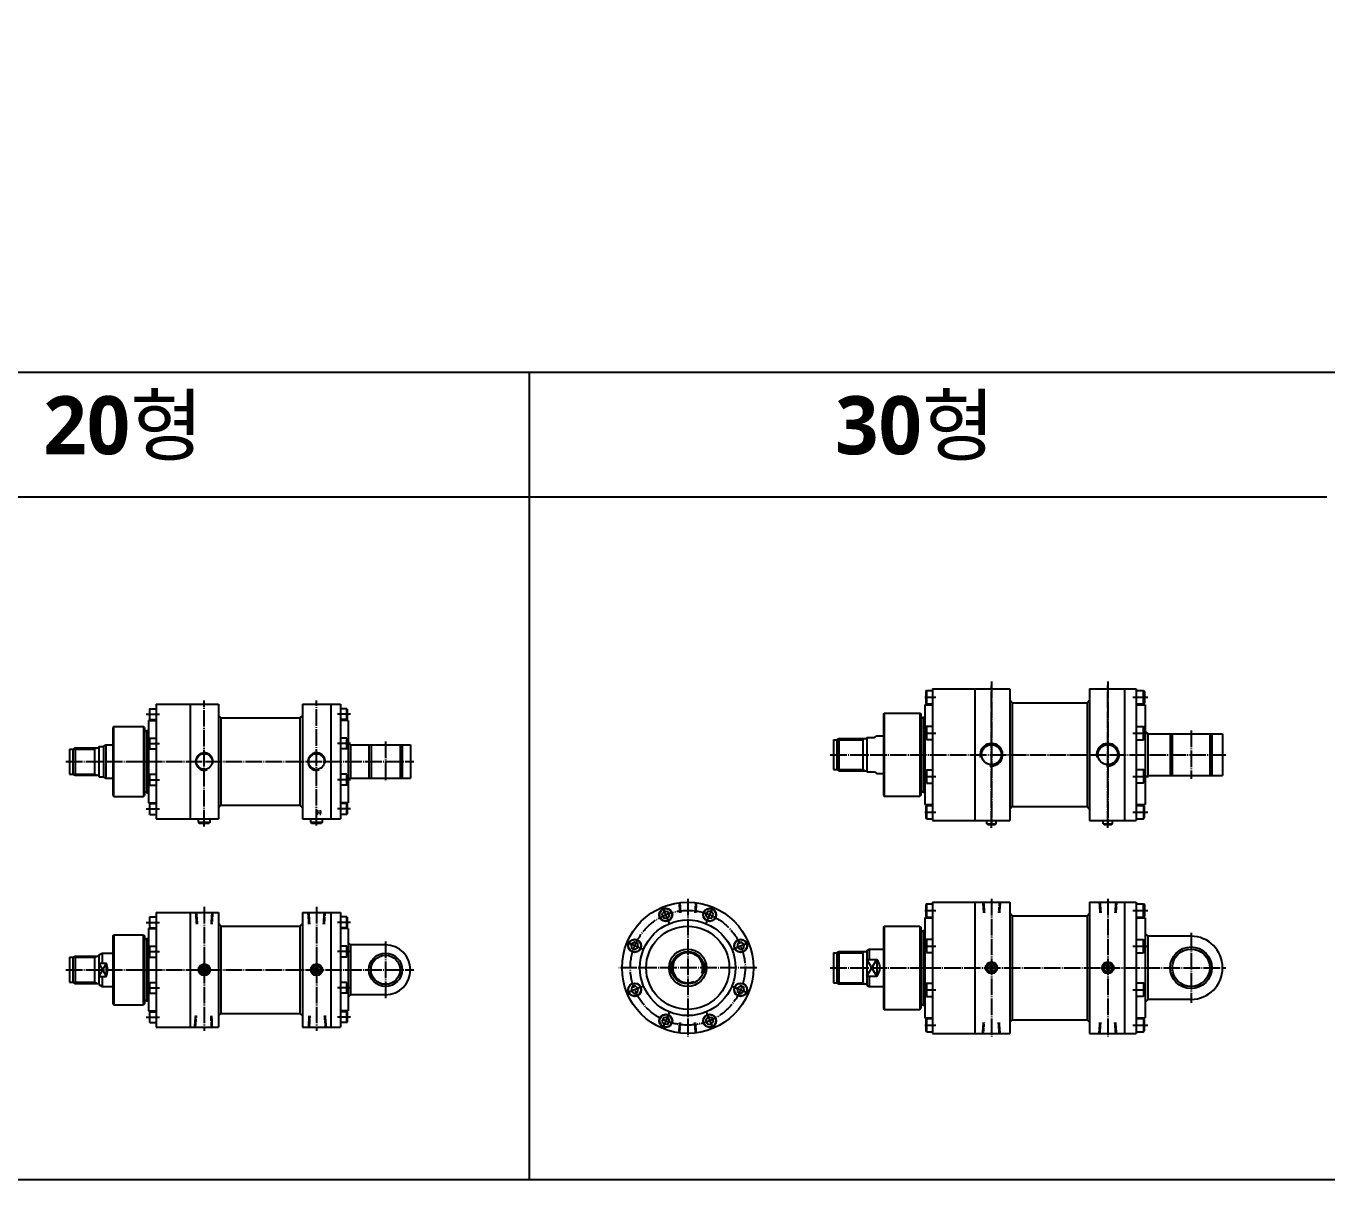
# Model space of a CAD drawing. Extents: x 0 to 5057, y -1057 to 1388.
# Drawn here: x 1217 to 2782, y 0 to 1388 of the extents above; entities that cross this region are included whole.
import ezdxf

# ---------------------------------------------------------------- set-up
doc = ezdxf.new("R2010")
doc.units = 0
doc.header["$PDMODE"] = 1
for name, pattern in [('CENTER', [24, 20, -1.5, 1, -1.5]), ('HIDDEN', [5, 3.5, -1.5]), ('HIDDENX2', [0.75, 0.5, -0.25])]:
    doc.linetypes.add(name, pattern=pattern)
doc.layers.get('0').update_dxf_attribs({"linetype": 'CONTINUOUS'})
doc.layers.get('DEFPOINTS').update_dxf_attribs({"linetype": 'CONTINUOUS'})
for name, color, linetype in [('1', 3, 'CONTINUOUS'), ('2', 1, 'CENTER'), ('3', 2, 'HIDDEN'), ('5', 7, 'CONTINUOUS'), ('8', 2, 'CONTINUOUS'), ('ML', 3, 'CONTINUOUS')]:
    doc.layers.add(name, color=color, linetype=linetype)
doc.styles.add('GHS', font='ROMANS', dxfattribs={"height": 2.5, "bigfont": 'GHS'})
doc.styles.add('문자', font='romans.shx')

msp = doc.modelspace()

# ---------------------------------------------------------------- linework, layer by layer
for p, q in [((5057.3, 971), (0, 971)), ((1822.8, 0), (1822.8, 971)), ((2781.8, 821), (0, 821)), ((1269.6, 518.2), (1299.9, 518.2)), ((1299.9, 518.2), (1302.5, 519.7)), ((2188.3, 529.5), (2223.5, 529.5)), ((2223.5, 529.5), (2226.1, 531)), ((1269.6, 488.2), (1299.9, 488.2)), ((1299.9, 488.2), (1302.5, 486.7)), ((2188.3, 493.5), (2223.5, 493.5)), ((2223.5, 493.5), (2226.1, 492)), ((1269.6, 267.8), (1299.9, 267.8)), ((1299.9, 267.8), (1302.5, 269.3)), ((2188.3, 273.2), (2223.5, 273.2)), ((2223.5, 273.2), (2226.1, 274.7)), ((1313.4, 260.7), (1304.6, 244.9)), ((1304.6, 260.7), (1313.4, 244.9)), ((2228.3, 245.1), (2240.5, 265.3)), ((2240.5, 245.1), (2228.3, 265.3)), ((1269.6, 237.8), (1299.9, 237.8)), ((1299.9, 237.8), (1302.5, 236.3)), ((2188.3, 237.2), (2223.5, 237.2)), ((2223.5, 237.2), (2226.1, 235.7)), ((5057.3, 0), (0, 0))]:
    msp.add_line(p, q)
at = {"color": 3}
msp.add_line((2194.9, 531), (2194.9, 492), dxfattribs=at)
at = {"color": 2, "linetype": 'ByBlock'}
msp.add_line((1531.7, 450.7), (1534.4, 450.7), dxfattribs=at)
at = {"color": 3}
for centre in [(1431.6, 252.8), (1566.6, 252.8)]:
    msp.add_circle(centre, 7, dxfattribs=at)
for centre, radius, start, end in [((2378.3, 511.5), 13.5, 262.3415, 195.2623), ((2518.3, 511.5), 13.5, 262.3415, 195.2623), ((1431.6, 503.2), 10.5, 348.9104, 289.5652), ((1566.6, 503.2), 10.5, 348.5443, 286.3909), ((2013, 255.2), 18, 339.5375, 294.6337), ((1431.6, 252.8), 6.5, 339.4926, 286.6701), ((1566.6, 252.8), 6.5, 340.2355, 291.9669), ((2378.3, 255.2), 6.5, 356.8918, 266.0358), ((2518.3, 255.2), 6.5, 351.8918, 261.0358)]:
    msp.add_arc(centre, radius, start, end)
at = {"layer": '1'}
for p, q in [((2300.3, 588.5), (2299.3, 587.5)), ((2299.3, 587.5), (2299.3, 573.5)), ((2300.3, 588.5), (2300.3, 572.5)), ((2300.3, 588.5), (2307.3, 588.5)), ((2307.3, 590.5), (2307.3, 432.5)), ((2538.3, 590.5), (2538.3, 432.5)), ((2552.3, 590.5), (2552.3, 432.5)), ((2552.3, 588.5), (2561.3, 588.5)), ((2561.3, 572.5), (2561.3, 588.5)), ((2561.3, 588.5), (2562.3, 587.5)), ((2562.3, 587.5), (2562.3, 573.5)), ((2298.3, 571.5), (2298.3, 451.5)), ((2298.3, 571.5), (2307.3, 571.5)), ((2300.3, 572.5), (2299.3, 573.5)), ((2300.3, 572.5), (2307.3, 572.5)), ((2552.3, 572.5), (2561.3, 572.5)), ((2552.3, 571.5), (2563.3, 571.5)), ((2562.3, 573.5), (2561.3, 572.5)), ((2563.3, 571.5), (2563.3, 451.5)), ((2292.3, 561.5), (2292.3, 461.5)), ((2292.3, 561.5), (2293.3, 560.5)), ((2293.3, 560.5), (2293.3, 462.5)), ((2293.3, 554.8), (2296.3, 556.5)), ((2296.3, 556.5), (2296.3, 466.5)), ((2296.3, 556.5), (2298.3, 556.5)), ((2300.3, 545.9), (2299.3, 544.9)), ((2299.3, 544.9), (2299.3, 530.9)), ((2300.3, 545.9), (2300.3, 529.9)), ((2300.3, 545.9), (2307.3, 545.9)), ((2552.3, 545.5), (2561.3, 545.5)), ((2561.3, 529.5), (2561.3, 545.5)), ((2561.3, 545.5), (2562.3, 544.5)), ((2562.3, 544.5), (2562.3, 530.5)), ((2300.3, 529.9), (2299.3, 530.9)), ((2300.3, 529.9), (2307.3, 529.9)), ((2552.3, 529.5), (2561.3, 529.5)), ((2562.3, 530.5), (2561.3, 529.5)), ((2300.3, 493.1), (2299.3, 492.1)), ((2299.3, 492.1), (2299.3, 478.1)), ((2300.3, 493.1), (2300.3, 477.1)), ((2300.3, 493.1), (2307.3, 493.1)), ((2552.3, 493.5), (2561.3, 493.5)), ((2561.3, 493.5), (2561.3, 477.5)), ((2562.3, 492.5), (2561.3, 493.5)), ((2562.3, 478.5), (2562.3, 492.5)), ((2300.3, 477.1), (2299.3, 478.1)), ((2300.3, 477.1), (2307.3, 477.1)), ((2552.3, 477.5), (2561.3, 477.5)), ((2561.3, 477.5), (2562.3, 478.5)), ((2292.3, 461.5), (2293.3, 462.5)), ((2292.3, 461.5), (2293.3, 462.5)), ((2293.3, 468.2), (2296.3, 466.5)), ((2296.3, 466.5), (2298.3, 466.5)), ((2298.3, 451.5), (2307.3, 451.5)), ((2300.3, 450.5), (2299.3, 449.5)), ((2299.3, 449.5), (2299.3, 435.5)), ((2300.3, 450.5), (2300.3, 434.5)), ((2300.3, 450.5), (2307.3, 450.5)), ((2552.3, 451.5), (2563.3, 451.5)), ((2552.3, 450.5), (2561.3, 450.5)), ((2561.3, 450.5), (2561.3, 434.5)), ((2562.3, 449.5), (2561.3, 450.5)), ((2562.3, 435.5), (2562.3, 449.5)), ((2300.3, 434.5), (2299.3, 435.5)), ((2300.3, 434.5), (2307.3, 434.5)), ((2372.8, 428.5), (2372.8, 432.5)), ((2372.8, 428.5), (2373.8, 427.5)), ((2372.8, 428.5), (2383.8, 428.5)), ((2373.8, 427.5), (2382.8, 427.5)), ((2382.8, 427.5), (2383.8, 428.5)), ((2383.8, 428.5), (2383.8, 432.5)), ((2512.8, 428.5), (2512.8, 432.5)), ((2512.8, 428.5), (2513.8, 427.5)), ((2512.8, 428.5), (2523.8, 428.5)), ((2513.8, 427.5), (2522.8, 427.5)), ((2522.8, 427.5), (2523.8, 428.5)), ((2523.8, 428.5), (2523.8, 432.5)), ((2552.3, 434.5), (2561.3, 434.5)), ((2561.3, 434.5), (2562.3, 435.5)), ((2300.3, 332.2), (2299.3, 331.2)), ((2299.3, 331.2), (2299.3, 317.2)), ((2300.3, 332.2), (2307.3, 332.2)), ((2300.3, 332.2), (2300.3, 316.2)), ((2307.3, 334.2), (2307.3, 176.2)), ((2552.3, 334.2), (2552.3, 176.2)), ((2552.3, 332.2), (2561.3, 332.2)), ((2561.3, 332.2), (2562.3, 331.2)), ((2561.3, 316.2), (2561.3, 332.2)), ((2562.3, 331.2), (2562.3, 317.2)), ((2298.3, 315.2), (2307.3, 315.2)), ((2298.3, 315.2), (2298.3, 195.2)), ((2300.3, 316.2), (2299.3, 317.2)), ((2300.3, 316.2), (2307.3, 316.2)), ((2552.3, 316.2), (2561.3, 316.2)), ((2552.3, 315.2), (2563.3, 315.2)), ((2562.3, 317.2), (2561.3, 316.2)), ((2563.3, 315.2), (2563.3, 195.2)), ((2292.3, 305.2), (2293.3, 304.2)), ((2292.3, 305.2), (2292.3, 205.2)), ((2293.3, 304.2), (2293.3, 206.2)), ((2293.3, 298.5), (2296.3, 300.2)), ((2296.3, 300.2), (2298.3, 300.2)), ((2296.3, 300.2), (2296.3, 210.2)), ((2300.3, 289.6), (2299.3, 288.6)), ((2299.3, 288.6), (2299.3, 274.6)), ((2300.3, 289.6), (2300.3, 273.6)), ((2300.3, 289.6), (2307.3, 289.6)), ((2552.3, 289.2), (2561.3, 289.2)), ((2561.3, 273.2), (2561.3, 289.2)), ((2561.3, 289.2), (2562.3, 288.2)), ((2562.3, 288.2), (2562.3, 274.2)), ((2300.3, 273.6), (2299.3, 274.6)), ((2300.3, 273.6), (2307.3, 273.6)), ((2552.3, 273.2), (2561.3, 273.2)), ((2562.3, 274.2), (2561.3, 273.2)), ((2378.3, 258.1), (2375.8, 256.6)), ((2375.8, 256.6), (2375.8, 253.8)), ((2375.8, 253.8), (2378.3, 252.3)), ((2380.8, 256.6), (2378.3, 258.1)), ((2378.3, 252.3), (2380.8, 253.8)), ((2380.8, 256.6), (2380.8, 253.8)), ((2518.3, 258.1), (2515.8, 256.6)), ((2515.8, 256.6), (2515.8, 253.8)), ((2515.8, 253.8), (2518.3, 252.3)), ((2520.8, 256.6), (2518.3, 258.1)), ((2518.3, 252.3), (2520.8, 253.8)), ((2520.8, 256.6), (2520.8, 253.8)), ((2300.3, 236.8), (2299.3, 235.8)), ((2299.3, 235.8), (2299.3, 221.8)), ((2300.3, 236.8), (2300.3, 220.8)), ((2300.3, 236.8), (2307.3, 236.8)), ((2552.3, 237.2), (2561.3, 237.2)), ((2561.3, 237.2), (2561.3, 221.2)), ((2562.3, 236.2), (2561.3, 237.2)), ((2562.3, 222.2), (2562.3, 236.2)), ((2300.3, 220.8), (2299.3, 221.8)), ((2300.3, 220.8), (2307.3, 220.8)), ((2548.3, 228.8), (2563.3, 228.8)), ((2552.3, 221.2), (2561.3, 221.2)), ((2561.3, 221.2), (2562.3, 222.2)), ((2292.3, 205.2), (2293.3, 206.2)), ((2292.3, 205.2), (2293.3, 206.2)), ((2293.3, 211.9), (2296.3, 210.2)), ((2296.3, 210.2), (2298.3, 210.2)), ((2298.3, 195.2), (2307.3, 195.2)), ((2300.3, 194.2), (2299.3, 193.2)), ((2299.3, 193.2), (2299.3, 179.2)), ((2300.3, 194.2), (2300.3, 178.2)), ((2300.3, 194.2), (2307.3, 194.2)), ((2552.3, 195.2), (2563.3, 195.2)), ((2552.3, 194.2), (2561.3, 194.2)), ((2561.3, 194.2), (2561.3, 178.2)), ((2562.3, 193.2), (2561.3, 194.2)), ((2562.3, 179.2), (2562.3, 193.2)), ((2300.3, 178.2), (2299.3, 179.2)), ((2300.3, 178.2), (2307.3, 178.2)), ((2552.3, 178.2), (2561.3, 178.2)), ((2561.3, 178.2), (2562.3, 179.2))]:
    msp.add_line(p, q, dxfattribs=at)
for points in [[(1989.5, 322.5), (1984.9, 323.3), (1982, 319.7), (1983.7, 315.4), (1988.2, 314.6), (1991.1, 318.2)], [(2044, 319.4), (2041.3, 323.2), (2036.7, 322.7), (2034.8, 318.5), (2037.5, 314.7), (2042.1, 315.2)], [(1948.8, 286.2), (1945, 283.5), (1945.5, 278.9), (1949.7, 277), (1953.4, 279.7), (1953, 284.3)], [(2080.3, 278.7), (2081, 283.2), (2077.5, 286.2), (2073.1, 284.5), (2072.4, 280), (2076, 277)], [(1945.6, 231.7), (1944.9, 227.1), (1948.5, 224.2), (1952.8, 225.9), (1953.5, 230.4), (1950, 233.3)], [(2077.2, 224.2), (2080.9, 226.9), (2080.5, 231.5), (2076.3, 233.4), (2072.5, 230.7), (2073, 226.1)], [(1982, 191), (1984.7, 187.2), (1989.3, 187.7), (1991.2, 191.9), (1988.5, 195.7), (1983.9, 195.2)], [(2036.5, 187.9), (2041, 187.1), (2043.9, 190.7), (2042.3, 195), (2037.7, 195.8), (2034.8, 192.2)]]:
    msp.add_lwpolyline(points, close=True, dxfattribs=at)
for centre, radius in [((2013, 255.2), 79), ((1986.6, 318.9), 8), ((1986.6, 318.9), 7.5), ((2039.4, 318.9), 8), ((2039.4, 318.9), 7.5), ((1949.2, 281.6), 8), ((1949.2, 281.6), 7.5), ((2076.7, 281.6), 8), ((2076.7, 281.6), 7.5), ((2378.3, 255.2), 5.5), ((2378.3, 255.2), 5.5), ((2378.3, 255.2), 5), ((2378.3, 255.2), 5), ((2518.3, 255.2), 5.5), ((2518.3, 255.2), 5.5), ((2518.3, 255.2), 5), ((2518.3, 255.2), 5), ((1949.2, 228.8), 8), ((1949.2, 228.8), 7.5), ((2076.7, 228.8), 8), ((2076.7, 228.8), 7.5), ((1986.6, 191.4), 8), ((1986.6, 191.4), 7.5), ((2039.4, 191.4), 8), ((2039.4, 191.4), 7.5)]:
    msp.add_circle(centre, radius, dxfattribs=at)
at = {"layer": '2', "color": 1}
for p, q in [((1431.6, 425.2), (1431.6, 576.5)), ((1566.6, 426.2), (1566.6, 576.5)), ((1649.6, 527.2), (1649.6, 479.2)), ((1265.2, 503.2), (1683.6, 503.2)), ((1566.6, 328.4), (1566.6, 179.5)), ((1649.6, 286.8), (1649.6, 218.8)), ((1265.2, 252.8), (1683.6, 252.8))]:
    msp.add_line(p, q, dxfattribs=at)
at = {"layer": '3', "color": 2, "linetype": 'HIDDENX2'}
for p, q in [((2593.3, 536.5), (2593.3, 486.5)), ((2595.8, 536.5), (2595.8, 486.5)), ((2640.8, 536.5), (2640.8, 486.5)), ((2643.3, 536.5), (2643.3, 486.5)), ((1629.6, 523.2), (1629.6, 483.2)), ((1632.1, 523.2), (1632.1, 483.2)), ((1667.1, 523.2), (1667.1, 483.2)), ((1669.6, 523.2), (1669.6, 483.2)), ((2002.5, 333.5), (2003.5, 321.2)), ((2003.5, 333.6), (2004.5, 321.2)), ((2022.4, 333.6), (2021.5, 321.2)), ((2023.4, 333.5), (2022.5, 321.2)), ((2367.8, 334.2), (2368.8, 321.2)), ((2368.8, 334.2), (2369.8, 321.2)), ((2387.8, 334.2), (2386.8, 321.2)), ((2388.8, 334.2), (2387.8, 321.2)), ((2507.8, 334.2), (2508.8, 321.2)), ((2508.8, 334.2), (2509.8, 321.2)), ((2527.8, 334.2), (2526.8, 321.2)), ((2528.8, 334.2), (2527.8, 321.2)), ((1421.1, 321.8), (1422.1, 307.8)), ((1422.1, 321.8), (1423.1, 307.8)), ((1440.1, 307.8), (1441.1, 321.8)), ((1441.1, 307.8), (1442.1, 321.8)), ((1556.1, 321.8), (1557.1, 307.8)), ((1557.1, 321.8), (1558.1, 307.8)), ((1575.1, 307.8), (1576.1, 321.8)), ((1576.1, 307.8), (1577.1, 321.8)), ((1420, 183.7), (1421.3, 197.7)), ((1421, 183.7), (1422.3, 197.6)), ((1439.3, 197.4), (1440, 183.4)), ((1440.3, 197.4), (1441, 183.4)), ((1557.1, 183.4), (1557.9, 197.4)), ((1558.1, 183.4), (1558.9, 197.4)), ((1575.9, 197.6), (1577.1, 183.7)), ((1576.9, 197.7), (1578.1, 183.7)), ((2002.5, 176.9), (2003.5, 189.2)), ((2003.5, 176.8), (2004.5, 189.2)), ((2022.4, 176.8), (2021.5, 189.2)), ((2023.4, 176.9), (2022.5, 189.2)), ((2367.8, 176.2), (2368.8, 189.2)), ((2368.8, 176.2), (2369.8, 189.2)), ((2387.8, 176.2), (2386.8, 189.2)), ((2388.8, 176.2), (2387.8, 189.2)), ((2507.8, 176.2), (2508.8, 189.2)), ((2508.8, 176.2), (2509.8, 189.2)), ((2527.8, 176.2), (2526.8, 189.2)), ((2528.8, 176.2), (2527.8, 189.2))]:
    msp.add_line(p, q, dxfattribs=at)
at = {"layer": '5'}
for p in [(1685.7, 1387.8), (1942.8, 1261)]:
    msp.add_point(p, dxfattribs=at)
at = {"layer": 'DEFPOINTS', "color": 0, "linetype": 'ByBlock'}
for p in [(2400.3, 590.5), (1448.6, 572.2), (1529.7, 450.7), (1532.4, 450.7), (1448.6, 434.2), (2400.3, 432.5), (2400.3, 334.2), (2400.3, 176.2)]:
    msp.add_point(p, dxfattribs=at)
at = {"layer": 'ML', "color": 1, "linetype": 'CENTER'}
for p, q in [((2378.3, 599.5), (2378.3, 428.5)), ((2518.3, 599.5), (2518.3, 428.5)), ((2298.3, 580.5), (2311.3, 580.5)), ((2378.3, 423.5), (2378.3, 594.5)), ((2518.3, 423.5), (2518.3, 594.5)), ((2548.3, 580.5), (2566.3, 580.5)), ((1361.6, 560.2), (1377.6, 560.2)), ((1607.6, 560.2), (1591.6, 560.2)), ((2298.3, 537.5), (2311.3, 537.5)), ((2548.3, 537.5), (2566.3, 537.5)), ((2548.3, 537.5), (2566.3, 537.5)), ((2618.3, 540.5), (2618.3, 482.5)), ((1361.6, 525), (1377.6, 525)), ((1607.6, 525), (1591.6, 525)), ((2184.3, 511.5), (2660.3, 511.5)), ((2298.3, 485.1), (2311.3, 485.1)), ((2548.3, 485.1), (2567.3, 485.1)), ((1361.6, 481.4), (1377.6, 481.4)), ((1607.6, 481.4), (1591.6, 481.4)), ((1361.6, 446.2), (1377.6, 446.2)), ((1607.6, 446.2), (1591.6, 446.2)), ((2298.3, 442.5), (2311.3, 442.5)), ((2548.3, 442.5), (2566.3, 442.5)), ((2013, 338.2), (2013, 172.2)), ((2378.3, 338.2), (2378.3, 172.2)), ((2518.3, 338.2), (2518.3, 172.2)), ((1431.6, 328.4), (1431.6, 179.5)), ((1991, 308.3), (1982.7, 328.2)), ((2035, 308.3), (2043.2, 328.2)), ((2298.3, 324.2), (2311.3, 324.2)), ((2548.3, 324.2), (2566.3, 324.2)), ((1361.6, 309.8), (1377.6, 309.8)), ((1607.6, 309.8), (1591.6, 309.8)), ((1959.9, 277.2), (1940, 285.4)), ((2066.1, 277.2), (2086, 285.4)), ((2618.3, 297.2), (2618.3, 213.2)), ((1361.6, 274.6), (1377.6, 274.6)), ((1607.6, 274.6), (1591.6, 274.6)), ((2298.3, 281.2), (2311.3, 281.2)), ((2548.3, 281.2), (2566.3, 281.2)), ((2096, 255.2), (1930, 255.2)), ((2184.3, 255.2), (2297.3, 255.2)), ((2297.3, 255.2), (2660.3, 255.2)), ((1361.6, 231), (1377.6, 231)), ((1607.6, 231), (1591.6, 231)), ((1959.9, 233.2), (1940, 225)), ((2066.1, 233.2), (2086, 225)), ((2298.3, 228.8), (2311.3, 228.8)), ((1361.6, 195.8), (1377.6, 195.8)), ((1607.6, 195.8), (1591.6, 195.8)), ((1991, 202.1), (1982.7, 182.2)), ((2035, 202.1), (2043.2, 182.2)), ((2298.3, 186.2), (2311.3, 186.2)), ((2548.3, 186.2), (2566.3, 186.2))]:
    msp.add_line(p, q, dxfattribs=at)
at = {"layer": 'ML'}
for p, q in [((2307.3, 590.5), (2358.3, 590.5)), ((2358.3, 590.5), (2358.3, 432.5)), ((2358.3, 590.5), (2400.3, 590.5)), ((2400.3, 590.5), (2400.3, 432.5)), ((2496.3, 590.5), (2496.3, 432.5)), ((2496.3, 590.5), (2552.3, 590.5)), ((1366.1, 566.7), (1365.6, 566.2)), ((1365.6, 566.2), (1365.6, 554.2)), ((1366.1, 553.7), (1366.1, 566.7)), ((1366.1, 566.7), (1373.6, 566.7)), ((1373.6, 572.2), (1448.6, 572.2)), ((1373.6, 572.2), (1373.6, 434.2)), ((1414.6, 572.2), (1414.6, 434.2)), ((1448.6, 572.2), (1448.6, 434.2)), ((1549.6, 572.2), (1549.6, 434.2)), ((1549.6, 572.2), (1595.6, 572.2)), ((1583.6, 572.2), (1583.6, 434.2)), ((1595.6, 572.2), (1595.6, 434.2)), ((1603.1, 566.7), (1595.6, 566.7)), ((1603.1, 553.7), (1603.1, 566.7)), ((1603.1, 566.7), (1603.6, 566.2)), ((1603.6, 566.2), (1603.6, 554.2)), ((2403.3, 574), (2400.3, 577)), ((2403.3, 574), (2403.3, 449)), ((2403.3, 574), (2493.3, 574)), ((2493.3, 574), (2496.3, 577)), ((2493.3, 574), (2493.3, 449)), ((1364.6, 552.7), (1373.6, 552.7)), ((1364.6, 552.7), (1364.6, 453.7)), ((1366.1, 553.7), (1365.6, 554.2)), ((1366.1, 553.7), (1373.6, 553.7)), ((1448.6, 558.7), (1451.6, 555.7)), ((1451.6, 555.7), (1546.6, 555.7)), ((1451.6, 555.7), (1451.6, 450.7)), ((1549.6, 558.7), (1546.6, 555.7)), ((1546.6, 555.7), (1546.6, 450.7)), ((1603.1, 553.7), (1595.6, 553.7)), ((1604.6, 552.7), (1595.6, 552.7)), ((1603.1, 553.7), (1603.6, 554.2)), ((1604.6, 552.7), (1604.6, 453.7)), ((2248.3, 560.5), (2249.3, 561.5)), ((2248.3, 560.5), (2248.3, 462.5)), ((2248.3, 560.5), (2248.3, 462.5)), ((2249.3, 561.5), (2292.3, 561.5)), ((2249.3, 561.5), (2249.3, 461.5)), ((1322.6, 545.2), (1321.6, 544.2)), ((1321.6, 544.2), (1321.6, 462.2)), ((1322.6, 545.2), (1358.6, 545.2)), ((1322.6, 461.2), (1322.6, 545.2)), ((1359.6, 544.2), (1358.6, 545.2)), ((1358.6, 545.2), (1358.6, 461.2)), ((1359.6, 544.2), (1359.6, 462.2)), ((1359.6, 539), (1362.6, 540.7)), ((1362.6, 540.7), (1364.6, 540.7)), ((1362.6, 540.7), (1362.6, 465.7)), ((2228.3, 532.3), (2228.3, 490.7)), ((2228.3, 532.3), (2237.5, 532.3)), ((2237.5, 532.3), (2240.5, 534)), ((2240.5, 534), (2248.3, 534)), ((2563.3, 539.5), (2566.3, 536.5)), ((2566.3, 536.5), (2656.3, 536.5)), ((2566.3, 536.5), (2566.3, 486.5)), ((2656.3, 536.5), (2656.3, 486.5)), ((1269.6, 518.2), (1269.6, 488.2)), ((1269.6, 518.2), (1273.6, 518.2)), ((1273.6, 518.2), (1276.2, 519.7)), ((1273.6, 518.2), (1273.6, 488.2)), ((1276.2, 519.7), (1304.6, 519.7)), ((1276.2, 519.7), (1276.2, 486.7)), ((1299.9, 486.7), (1299.9, 519.7)), ((1304.6, 521.5), (1304.6, 485)), ((1304.6, 521.5), (1310.3, 521.5)), ((1310.3, 521.5), (1313.3, 523.2)), ((1310.3, 521.5), (1310.3, 485)), ((1313.3, 523.2), (1313.3, 483.2)), ((1313.3, 523.2), (1321.6, 523.2)), ((1321.6, 528), (1321.9, 528.2)), ((1366.1, 531.5), (1365.6, 531)), ((1365.6, 531), (1365.6, 519)), ((1366.1, 518.5), (1365.6, 519)), ((1366.1, 518.5), (1366.1, 531.5)), ((1366.1, 531.5), (1373.6, 531.5)), ((1366.1, 518.5), (1373.6, 518.5)), ((1603.1, 531.5), (1595.6, 531.5)), ((1603.1, 518.5), (1595.6, 518.5)), ((1603.1, 518.5), (1603.1, 531.5)), ((1603.1, 531.5), (1603.6, 531)), ((1603.1, 518.5), (1603.6, 519)), ((1603.6, 531), (1603.6, 519)), ((1607.6, 523.2), (1604.6, 526.2)), ((1607.6, 523.2), (1679.6, 523.2)), ((1607.6, 523.2), (1607.6, 483.2)), ((1679.6, 523.2), (1679.6, 483.2)), ((2188.3, 529.5), (2188.3, 493.5)), ((2192.3, 529.5), (2194.9, 531)), ((2192.3, 529.5), (2192.3, 493.5)), ((2194.9, 531), (2228.3, 531)), ((2223.5, 531), (2223.5, 492)), ((1269.6, 488.2), (1273.6, 488.2)), ((1273.6, 488.2), (1276.2, 486.7)), ((1276.2, 486.7), (1304.6, 486.7)), ((1366.1, 487.9), (1365.6, 487.4)), ((1365.6, 487.4), (1365.6, 475.4)), ((1366.1, 474.9), (1366.1, 487.9)), ((1366.1, 487.9), (1373.6, 487.9)), ((1603.1, 487.9), (1595.6, 487.9)), ((1603.1, 474.9), (1603.1, 487.9)), ((1603.1, 487.9), (1603.6, 487.4)), ((1603.6, 487.4), (1603.6, 475.4)), ((2192.3, 493.5), (2194.9, 492)), ((2194.9, 492), (2228.3, 492)), ((2228.3, 490.7), (2237.5, 490.7)), ((2237.5, 490.7), (2240.5, 489)), ((2240.5, 489), (2248.3, 489)), ((2563.3, 483.5), (2564.9, 485.1)), ((2566.3, 486.5), (2564.9, 485.1)), ((2566.3, 486.5), (2656.3, 486.5)), ((1304.6, 485), (1310.3, 485)), ((1310.3, 485), (1313.3, 483.2)), ((1313.3, 483.2), (1321.6, 483.2)), ((1366.1, 474.9), (1365.6, 475.4)), ((1366.1, 474.9), (1373.6, 474.9)), ((1603.1, 474.9), (1595.6, 474.9)), ((1603.1, 474.9), (1603.6, 475.4)), ((1607.6, 483.2), (1604.6, 480.2)), ((1607.6, 483.2), (1679.6, 483.2)), ((1321.6, 462.2), (1322.6, 461.2)), ((1322.6, 461.2), (1358.6, 461.2)), ((1358.6, 461.2), (1359.6, 462.2)), ((1359.6, 467.5), (1362.6, 465.7)), ((1362.6, 465.7), (1364.6, 465.7)), ((2248.3, 462.5), (2249.3, 461.5)), ((2249.3, 461.5), (2292.3, 461.5)), ((1364.6, 453.7), (1373.6, 453.7)), ((1366.1, 452.7), (1365.6, 452.2)), ((1365.6, 452.2), (1365.6, 440.2)), ((1366.1, 439.7), (1365.6, 440.2)), ((1366.1, 439.7), (1366.1, 452.7)), ((1366.1, 452.7), (1373.6, 452.7)), ((1366.1, 439.7), (1373.6, 439.7)), ((1451.6, 450.7), (1448.6, 447.7)), ((1451.6, 450.7), (1546.6, 450.7)), ((1546.6, 450.7), (1549.6, 447.7)), ((1604.6, 453.7), (1595.6, 453.7)), ((1603.1, 452.7), (1595.6, 452.7)), ((1603.1, 439.7), (1595.6, 439.7)), ((1603.1, 439.7), (1603.1, 452.7)), ((1603.1, 452.7), (1603.6, 452.2)), ((1603.1, 439.7), (1603.6, 440.2)), ((1603.6, 452.2), (1603.6, 440.2)), ((2403.3, 449), (2400.3, 446)), ((2403.3, 449), (2493.3, 449)), ((2493.3, 449), (2496.3, 446)), ((1373.6, 434.2), (1448.6, 434.2)), ((1424.6, 430.2), (1424.6, 434.2)), ((1424.6, 430.2), (1425.6, 429.2)), ((1424.6, 430.2), (1438.6, 430.2)), ((1425.6, 429.2), (1437.6, 429.2)), ((1438.6, 430.2), (1437.6, 429.2)), ((1438.6, 430.2), (1438.6, 434.2)), ((1549.6, 434.2), (1595.6, 434.2)), ((1559.6, 430.2), (1559.6, 434.2)), ((1559.6, 430.2), (1573.6, 430.2)), ((1559.6, 430.2), (1560.6, 429.2)), ((1560.6, 429.2), (1572.6, 429.2)), ((1573.6, 430.2), (1572.6, 429.2)), ((1573.6, 430.2), (1573.6, 434.2)), ((2307.3, 432.5), (2358.3, 432.5)), ((2358.3, 432.5), (2400.3, 432.5)), ((2496.3, 432.5), (2552.3, 432.5)), ((2307.3, 334.2), (2334.9, 334.2)), ((2334.9, 334.2), (2358.3, 334.2)), ((2358.3, 334.2), (2358.3, 176.2)), ((2358.3, 334.2), (2400.3, 334.2)), ((2400.3, 334.2), (2400.3, 176.2)), ((2496.3, 334.2), (2496.3, 176.2)), ((2496.3, 334.2), (2552.3, 334.2)), ((2538.3, 334.2), (2538.3, 176.2)), ((1366.1, 316.3), (1365.6, 315.8)), ((1365.6, 315.8), (1365.6, 303.8)), ((1366.1, 303.3), (1366.1, 316.3)), ((1366.1, 316.3), (1373.6, 316.3)), ((1373.6, 321.8), (1448.6, 321.8)), ((1373.6, 321.8), (1373.6, 183.8)), ((1414.6, 321.8), (1414.6, 183.8)), ((1448.6, 321.8), (1448.6, 183.8)), ((1549.6, 321.8), (1549.6, 183.8)), ((1549.6, 321.8), (1595.6, 321.8)), ((1583.6, 321.8), (1583.6, 183.8)), ((1595.6, 321.8), (1595.6, 183.8)), ((1603.1, 316.3), (1595.6, 316.3)), ((1603.1, 303.3), (1603.1, 316.3)), ((1603.1, 316.3), (1603.6, 315.8)), ((1603.6, 315.8), (1603.6, 303.8)), ((2403.3, 317.7), (2400.3, 320.7)), ((2403.3, 317.7), (2472.9, 317.7)), ((2403.3, 317.7), (2403.3, 192.7)), ((2472.9, 317.7), (2493.3, 317.7)), ((2493.3, 317.7), (2496.3, 320.7)), ((2493.3, 317.7), (2493.3, 192.7)), ((1364.6, 302.3), (1364.6, 203.3)), ((1364.6, 302.3), (1373.6, 302.3)), ((1366.1, 303.3), (1365.6, 303.8)), ((1366.1, 303.3), (1373.6, 303.3)), ((1451.6, 305.3), (1448.6, 308.3)), ((1451.6, 305.3), (1546.6, 305.3)), ((1451.6, 305.3), (1451.6, 200.3)), ((1546.6, 305.3), (1549.6, 308.3)), ((1546.6, 305.3), (1546.6, 200.3)), ((1603.1, 303.3), (1595.6, 303.3)), ((1604.6, 302.3), (1595.6, 302.3)), ((1603.1, 303.3), (1603.6, 303.8)), ((1604.6, 302.3), (1604.6, 203.3)), ((2248.3, 304.2), (2249.3, 305.2)), ((2248.3, 304.2), (2248.3, 206.2)), ((2249.3, 305.2), (2249.3, 205.2)), ((2249.3, 305.2), (2271, 305.2)), ((2271, 305.2), (2292.3, 305.2)), ((1321.6, 293.8), (1322.6, 294.8)), ((1321.6, 293.8), (1321.6, 211.8)), ((1322.6, 294.8), (1358.6, 294.8)), ((1322.6, 294.8), (1322.6, 210.8)), ((1358.6, 294.8), (1359.6, 293.8)), ((1358.6, 210.8), (1358.6, 294.8)), ((1359.6, 293.8), (1359.6, 211.8)), ((1359.6, 288.5), (1362.6, 290.3)), ((1362.6, 290.3), (1364.6, 290.3)), ((1362.6, 290.3), (1362.6, 215.3)), ((1607.6, 282.8), (1604.6, 285.8)), ((1649.6, 282.8), (1607.6, 282.8)), ((1607.6, 282.8), (1607.6, 222.8)), ((2563.3, 296.2), (2566.3, 293.2)), ((2618.3, 293.2), (2566.3, 293.2)), ((2566.3, 293.2), (2566.3, 217.2)), ((1269.6, 267.8), (1269.6, 237.8)), ((1269.6, 267.8), (1273.6, 267.8)), ((1273.6, 267.8), (1276.2, 269.3)), ((1273.6, 267.8), (1273.6, 237.8)), ((1276.2, 269.3), (1304.6, 269.3)), ((1276.2, 269.3), (1276.2, 236.3)), ((1299.9, 236.3), (1299.9, 269.3)), ((1304.6, 270.5), (1308.6, 272.8)), ((1304.6, 270.5), (1304.6, 235.1)), ((1308.6, 272.8), (1321.6, 272.8)), ((1308.6, 272.8), (1308.6, 260.7)), ((1366.1, 281.1), (1365.6, 280.6)), ((1365.6, 280.6), (1365.6, 268.6)), ((1366.1, 268.1), (1365.6, 268.6)), ((1366.1, 268.1), (1366.1, 281.1)), ((1366.1, 281.1), (1373.6, 281.1)), ((1366.1, 268.1), (1373.6, 268.1)), ((1603.1, 281.1), (1595.6, 281.1)), ((1603.1, 268.1), (1595.6, 268.1)), ((1603.1, 268.1), (1603.1, 281.1)), ((1603.1, 281.1), (1603.6, 280.6)), ((1603.1, 268.1), (1603.6, 268.6)), ((1603.6, 280.6), (1603.6, 268.6)), ((2188.3, 273.2), (2188.3, 237.2)), ((2188.3, 273.2), (2192.3, 273.2)), ((2192.3, 273.2), (2194.9, 274.7)), ((2192.3, 273.2), (2192.3, 237.2)), ((2194.9, 274.7), (2228.3, 274.7)), ((2194.9, 274.7), (2194.9, 235.7)), ((2223.5, 274.7), (2223.5, 235.7)), ((2228.3, 276), (2231.3, 277.7)), ((2228.3, 276), (2228.3, 234.4)), ((2231.3, 277.7), (2248.3, 277.7)), ((2231.3, 277.7), (2231.3, 265.3)), ((2548.3, 281.2), (2566.3, 281.2)), ((1304.6, 260.7), (1313.4, 260.7)), ((1313.4, 260.7), (1313.4, 244.9)), ((1992, 263.3), (1992, 247.1)), ((2034, 263.3), (2034, 247.1)), ((2228.3, 265.3), (2240.5, 265.3)), ((2240.5, 265.3), (2240.5, 245.1)), ((1269.6, 237.8), (1273.6, 237.8)), ((1273.6, 237.8), (1276.2, 236.3)), ((1276.2, 236.3), (1304.6, 236.3)), ((1304.6, 244.9), (1313.4, 244.9)), ((1304.6, 235.1), (1308.6, 232.8)), ((1308.6, 244.9), (1308.6, 232.8)), ((1366.1, 237.5), (1365.6, 237)), ((1365.6, 237), (1365.6, 225)), ((1366.1, 224.5), (1366.1, 237.5)), ((1366.1, 237.5), (1373.6, 237.5)), ((1603.1, 237.5), (1595.6, 237.5)), ((1603.1, 224.5), (1603.1, 237.5)), ((1603.1, 237.5), (1603.6, 237)), ((1603.6, 237), (1603.6, 225)), ((2188.3, 237.2), (2192.3, 237.2)), ((2192.3, 237.2), (2194.9, 235.7)), ((2194.9, 235.7), (2228.3, 235.7)), ((2228.3, 245.1), (2240.5, 245.1)), ((2231.3, 245.1), (2231.3, 232.7)), ((1308.6, 232.8), (1321.6, 232.8)), ((1366.1, 224.5), (1365.6, 225)), ((1366.1, 224.5), (1373.6, 224.5)), ((1603.1, 224.5), (1595.6, 224.5)), ((1603.1, 224.5), (1603.6, 225)), ((1607.6, 222.8), (1604.6, 219.8)), ((1649.6, 222.8), (1607.6, 222.8)), ((2228.3, 234.4), (2231.3, 232.7)), ((2231.3, 232.7), (2248.3, 232.7)), ((1321.6, 211.8), (1322.6, 210.8)), ((1322.6, 210.8), (1358.6, 210.8)), ((1359.6, 211.8), (1358.6, 210.8)), ((1359.6, 217), (1362.6, 215.3)), ((1362.6, 215.3), (1364.6, 215.3)), ((2248.3, 206.2), (2249.3, 205.2)), ((2249.3, 205.2), (2271, 205.2)), ((2271, 205.2), (2292.3, 205.2)), ((2566.3, 217.2), (2563.3, 214.2)), ((2618.3, 217.2), (2566.3, 217.2)), ((1364.6, 203.3), (1373.6, 203.3)), ((1366.1, 202.3), (1365.6, 201.8)), ((1365.6, 201.8), (1365.6, 189.8)), ((1366.1, 189.3), (1365.6, 189.8)), ((1366.1, 189.3), (1366.1, 202.3)), ((1366.1, 202.3), (1373.6, 202.3)), ((1366.1, 189.3), (1373.6, 189.3)), ((1448.6, 197.3), (1451.6, 200.3)), ((1451.6, 200.3), (1546.6, 200.3)), ((1546.6, 200.3), (1549.6, 197.3)), ((1604.6, 203.3), (1595.6, 203.3)), ((1603.1, 202.3), (1595.6, 202.3)), ((1603.1, 189.3), (1595.6, 189.3)), ((1603.1, 189.3), (1603.1, 202.3)), ((1603.1, 202.3), (1603.6, 201.8)), ((1603.1, 189.3), (1603.6, 189.8)), ((1603.6, 201.8), (1603.6, 189.8)), ((2403.3, 192.7), (2400.3, 189.7)), ((2403.3, 192.7), (2472.9, 192.7)), ((2472.9, 192.7), (2493.3, 192.7)), ((2493.3, 192.7), (2496.3, 189.7)), ((1373.6, 183.8), (1448.6, 183.8)), ((1549.6, 183.8), (1595.6, 183.8)), ((2307.3, 176.2), (2334.9, 176.2)), ((2334.9, 176.2), (2358.3, 176.2)), ((2358.3, 176.2), (2400.3, 176.2)), ((2496.3, 176.2), (2539.3, 176.2)), ((2539.3, 176.2), (2552.3, 176.2))]:
    msp.add_line(p, q, dxfattribs=at)
for points in [[(1434.1, 254.2), (1431.6, 255.7), (1429.1, 254.2), (1429.1, 251.3), (1431.6, 249.9), (1434.1, 251.3)], [(1569.1, 254.2), (1566.6, 255.7), (1564.1, 254.2), (1564.1, 251.3), (1566.6, 249.9), (1569.1, 251.3)]]:
    msp.add_lwpolyline(points, close=True, dxfattribs=at)
for centre, radius in [((2378.3, 511.5), 12), ((2518.3, 511.5), 12), ((1431.6, 503.2), 9.5), ((1566.6, 503.2), 9.5), ((2013, 255.2), 57.5), ((2013, 255.2), 50), ((1649.6, 252.8), 20), ((1649.6, 252.8), 17.5), ((2013, 255.2), 22.5), ((2013, 255.2), 19.5), ((2618.3, 255.2), 25), ((2618.3, 255.2), 22.5), ((1431.6, 252.8), 5.5), ((1431.6, 252.8), 5), ((1566.6, 252.8), 5.5), ((1566.6, 252.8), 5), ((2378.3, 255.2), 7), ((2378.3, 255.2), 7), ((2518.3, 255.2), 7), ((2518.3, 255.2), 7)]:
    msp.add_circle(centre, radius, dxfattribs=at)
at = {"layer": 'ML', "color": 1, "linetype": 'CENTER'}
msp.add_circle((2013, 255.2), 69, dxfattribs=at)
at = {"layer": 'ML'}
for centre, radius, start, end in [((1649.6, 252.8), 30, 270, 90), ((2618.3, 255.2), 38, 270, 90), ((1299.8, 252.8), 15.7, 329.7633, 30.2367), ((2229, 255.2), 15.3, 318.6402, 41.3598)]:
    msp.add_arc(centre, radius, start, end, dxfattribs=at)

# ---------------------------------------------------------------- texts
at = {"char_height": 70, "attachment_point": 1, "style": '문자'}
for s, width, insert in [('{\\fMalgun Gothic|b1|i0|c129|p50;20형}', 270.582, (1238.1, 942.7)), ('{\\fMalgun Gothic|b1|i0|c129|p50;30형}', 246.198, (2190.4, 942.7))]:
    msp.add_mtext_dynamic_manual_height_columns(s, width=width, gutter_width=16, heights=[-92.9], dxfattribs=dict(at, insert=insert))
at = {"layer": '8', "style": 'GHS'}
for s, p in [('-0.1', (1568.9, 438.7)), ('-0.4', (1572.1, 438.5))]:
    msp.add_text(s, height=2, rotation=90, dxfattribs=at).set_placement(p)

doc.saveas('drawing.dxf')
